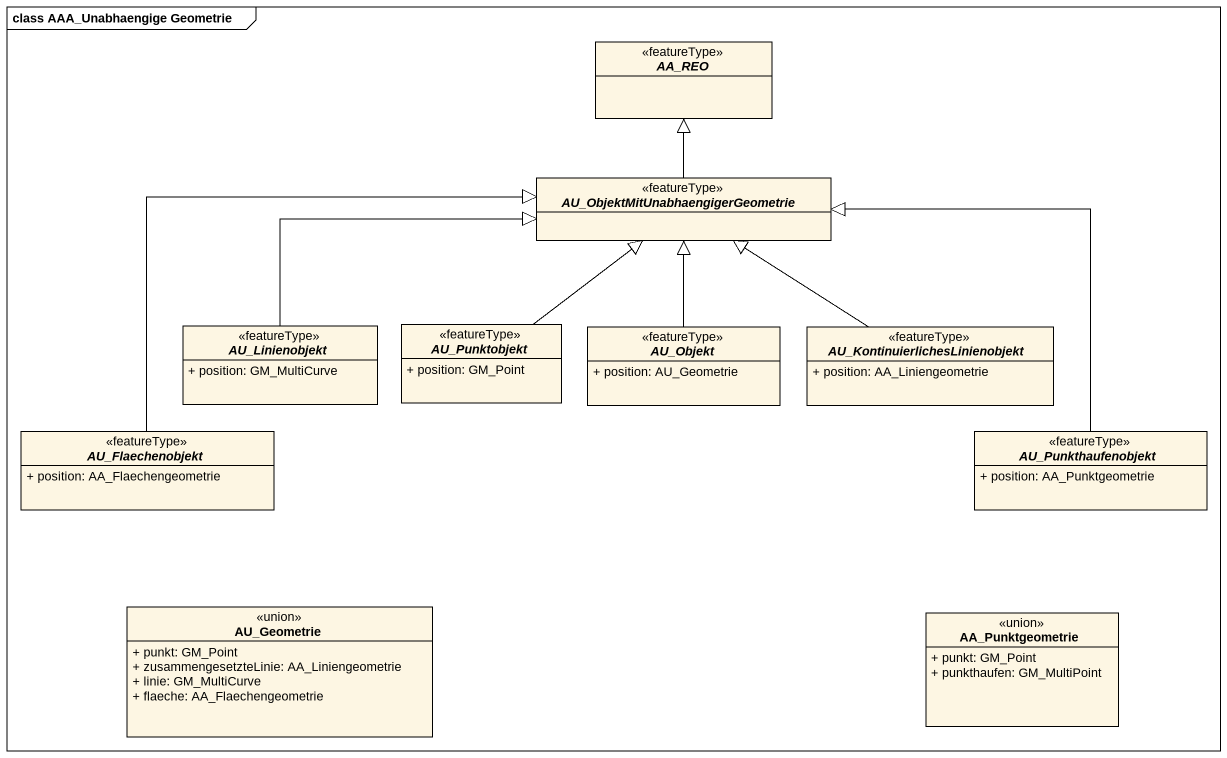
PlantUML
@startuml
mainframe class AAA_Unabhaengige Geometrie
hide circle
hide empty members
skinparam classAttributeIconSize 0
abstract class AA_REO <<featureType>>
abstract class "AU_ObjektMitUnabhaengigerGeometrie" as AU_ObjektMitUnabhaengigerGeo <<featureType>>
abstract class AU_Linienobjekt <<featureType>> {
  + position: GM_MultiCurve
}
abstract class AU_Punktobjekt <<featureType>> {
  + position: GM_Point
}
abstract class AU_Objekt <<featureType>> {
  + position: AU_Geometrie
}
abstract class "AU_KontinuierlichesLinienobjekt" as AU_KontinuierlichesLinienobj <<featureType>> {
  + position: AA_Liniengeometrie
}
abstract class AU_Flaechenobjekt <<featureType>> {
  + position: AA_Flaechengeometrie
}
abstract class AU_Punkthaufenobjekt <<featureType>> {
  + position: AA_Punktgeometrie
}
class AU_Geometrie <<union>> {
  + punkt: GM_Point
  + zusammengesetzteLinie: AA_Liniengeometrie
  + linie: GM_MultiCurve
  + flaeche: AA_Flaechengeometrie
}
class AA_Punktgeometrie <<union>> {
  + punkt: GM_Point
  + punkthaufen: GM_MultiPoint
}
AU_ObjektMitUnabhaengigerGeo -up-|> AA_REO
AU_Linienobjekt -right-|> AU_ObjektMitUnabhaengigerGeo
AU_Punktobjekt -up-|> AU_ObjektMitUnabhaengigerGeo
AU_Objekt -up-|> AU_ObjektMitUnabhaengigerGeo
AU_KontinuierlichesLinienobj -up-|> AU_ObjektMitUnabhaengigerGeo
AU_Flaechenobjekt -right-|> AU_ObjektMitUnabhaengigerGeo
AU_Punkthaufenobjekt -up-|> AU_ObjektMitUnabhaengigerGeo
@enduml
